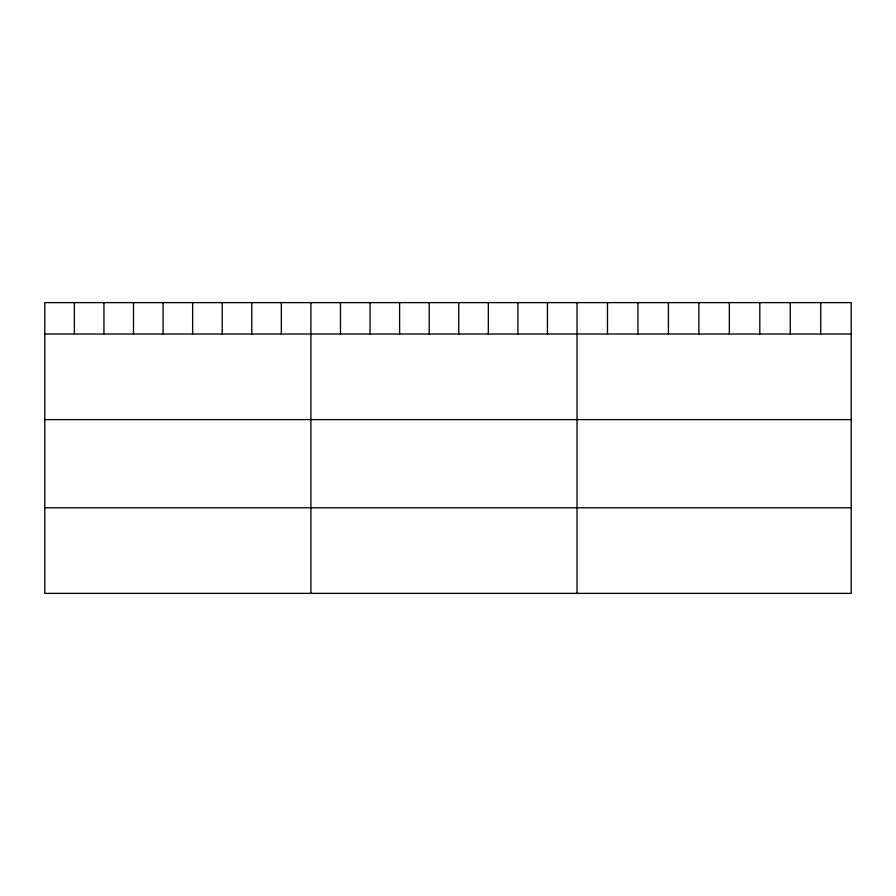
<?xml version="1.0" encoding="UTF-8"?>
<svg xmlns="http://www.w3.org/2000/svg" width="896" height="896" viewBox="0 0 896 896"><rect width="100%" height="100%" fill="white"/><g stroke="black" fill="none" stroke-linecap="round" stroke-linejoin="round"><path stroke-width="1.34" d="M851.2 334.006L851.2 593.376L44.8 593.376L44.8 302.624L851.2 302.624L851.2 334.006L44.8 334.006M44.8 419.597L851.2 419.597M44.8 507.786L851.2 507.786M820.736 302.624L820.736 334.006M790.272 302.624L790.272 334.006M759.808 302.624L759.808 334.006M729.344 302.624L729.344 334.006M698.88 302.624L698.88 334.006M668.416 302.624L668.416 334.006M637.952 302.624L637.952 334.006M607.488 302.624L607.488 334.006M577.024 302.624L577.024 593.376M547.456 302.624L547.456 334.006M517.888 302.624L517.888 334.006M488.32 302.624L488.32 334.006M458.752 302.624L458.752 334.006M429.184 302.624L429.184 334.006M399.616 302.624L399.616 334.006M370.048 302.624L370.048 334.006M340.48 302.624L340.48 334.006M310.912 302.624L310.912 593.376M281.344 302.624L281.344 334.006M251.776 302.624L251.776 334.006M222.208 302.624L222.208 334.006M192.64 302.624L192.64 334.006M163.072 302.624L163.072 334.006M133.504 302.624L133.504 334.006M103.936 302.624L103.936 334.006M74.368 302.624L74.368 334.006"/></g></svg>
